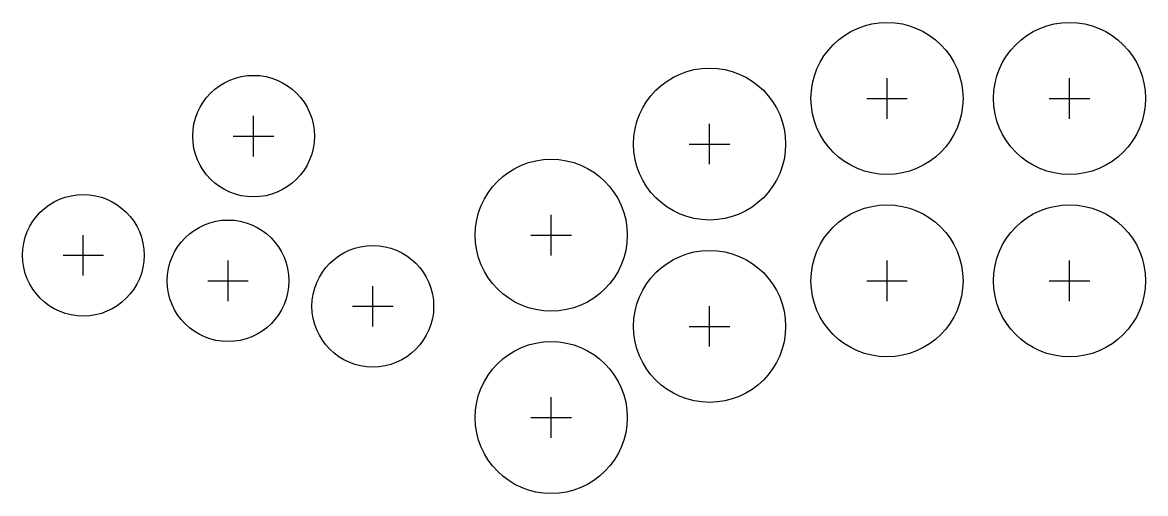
# Model space of a CAD drawing. Header units: millimetres. Extents: x -41 to 181, y -42 to 51.
import ezdxf

# ---------------------------------------------------------------- set-up
doc = ezdxf.new("R2010")
doc.units = ezdxf.units.MM
for name, color, linetype in [('BUTTONS_24', 1, 'Continuous'), ('BUTTONS_30', 5, 'Continuous'), ('REFERENCE', 8, 'Continuous')]:
    doc.layers.add(name, color=color, linetype=linetype)

msp = doc.modelspace()

# ---------------------------------------------------------------- linework, layer by layer
at = {"layer": 'BUTTONS_24'}
for centre in [(5.0358, 28.5594), (-28.5594, 5.0358), (0, 0), (28.5594, -5.0358)]:
    msp.add_circle(centre, 12, dxfattribs=at)
at = {"layer": 'BUTTONS_30'}
for centre in [(130, 36), (166, 36), (95, 27), (63.75, 9), (130, 0), (166, 0), (95, -9), (63.75, -27)]:
    msp.add_circle(centre, 15, dxfattribs=at)
at = {"layer": 'REFERENCE'}
for p, q in [((130, 32), (130, 40)), ((166, 32), (166, 40)), ((126, 36), (134, 36)), ((162, 36), (170, 36)), ((5.0358, 24.5594), (5.0358, 32.5594)), ((95, 23), (95, 31)), ((1.0358, 28.5594), (9.0358, 28.5594)), ((91, 27), (99, 27)), ((63.75, 5), (63.75, 13)), ((-28.5594, 1.0358), (-28.5594, 9.0358)), ((59.75, 9), (67.75, 9)), ((-32.5594, 5.0358), (-24.5594, 5.0358)), ((0, -4), (0, 4)), ((130, -4), (130, 4)), ((166, -4), (166, 4)), ((-4, 0), (4, 0)), ((126, 0), (134, 0)), ((162, 0), (170, 0)), ((28.5594, -9.0358), (28.5594, -1.0358)), ((24.5594, -5.0358), (32.5594, -5.0358)), ((95, -13), (95, -5)), ((91, -9), (99, -9)), ((63.75, -31), (63.75, -23)), ((59.75, -27), (67.75, -27))]:
    msp.add_line(p, q, dxfattribs=at)

doc.saveas('drawing.dxf')
